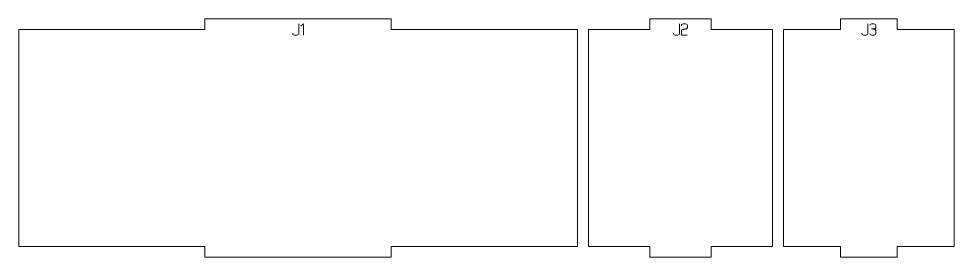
# Model space of a CAD drawing. Header units: centimetres. Extents: x -249 to 275, y -506 to 461.
# Drawn here: x -248.57 to -222.71, y -266.7 to -260.1 of the extents above; entities that cross this region are included whole.
import ezdxf

# ---------------------------------------------------------------- set-up
doc = ezdxf.new("R2010")
doc.units = ezdxf.units.CM
doc.header["$MEASUREMENT"] = 0
doc.layers.add('Capa 1', color=7, linetype='Continuous')

msp = doc.modelspace()

# ---------------------------------------------------------------- hatches: boundary and pattern name
at = {"layer": 'Capa 1', "true_color": 0x3e4095}
h = msp.add_hatch(color=175, dxfattribs=at)
edge = h.paths.add_edge_path()
edge.add_spline(control_points=[(-240.99765, -260.50015), (-240.99765, -260.50015), (-240.99765, -260.52262), (-240.99765, -260.52262), (-240.99765, -260.5324), (-240.98978, -260.54073), (-240.97403, -260.54761), (-240.95829, -260.55449), (-240.93864, -260.55793), (-240.9151, -260.55793), (-240.89156, -260.55793), (-240.87191, -260.55449), (-240.85617, -260.54761), (-240.84042, -260.54073), (-240.83255, -260.5324), (-240.83255, -260.52262), (-240.83255, -260.52262), (-240.83255, -260.24286), (-240.83255, -260.24286), (-240.83255, -260.24286), (-240.83255, -260.52262), (-240.83255, -260.52262), (-240.83255, -260.5324), (-240.84042, -260.54073), (-240.85617, -260.54761), (-240.87191, -260.55449), (-240.89156, -260.55793), (-240.9151, -260.55793), (-240.93864, -260.55793), (-240.95829, -260.55449), (-240.97403, -260.54761), (-240.98978, -260.54073), (-240.99765, -260.5324), (-240.99765, -260.52262), (-240.99765, -260.52262), (-240.99765, -260.50015), (-240.99765, -260.50015)], knot_values=[0, 0, 0, 0, 0.08333333, 0.08333333, 0.08333333, 0.16666667, 0.16666667, 0.16666667, 0.25, 0.25, 0.25, 0.33333333, 0.33333333, 0.33333333, 0.41666667, 0.41666667, 0.41666667, 0.5, 0.5, 0.5, 0.58333333, 0.58333333, 0.58333333, 0.66666667, 0.66666667, 0.66666667, 0.75, 0.75, 0.75, 0.83333333, 0.83333333, 0.83333333, 0.91666667, 0.91666667, 0.91666667, 1, 1, 1, 1], degree=3, periodic=1)
h = msp.add_hatch(color=175, dxfattribs=at)
edge = h.paths.add_edge_path()
edge.add_spline(control_points=[(-240.70139, -260.24103), (-240.70139, -260.24103), (-240.77752, -260.29377), (-240.77752, -260.29377), (-240.77752, -260.29377), (-240.70139, -260.24103), (-240.70139, -260.24103), (-240.70139, -260.24103), (-240.70139, -260.55793), (-240.70139, -260.55793), (-240.70139, -260.55793), (-240.70139, -260.24103), (-240.70139, -260.24103)], knot_values=[0, 0, 0, 0, 0.25, 0.25, 0.25, 0.5, 0.5, 0.5, 0.75, 0.75, 0.75, 1, 1, 1, 1], degree=3, periodic=1)
h = msp.add_hatch(color=175, dxfattribs=at)
edge = h.paths.add_edge_path()
edge.add_spline(control_points=[(-230.47091, -260.50015), (-230.47091, -260.50015), (-230.47091, -260.52262), (-230.47091, -260.52262), (-230.47091, -260.5324), (-230.46304, -260.54073), (-230.44729, -260.54761), (-230.43155, -260.55449), (-230.4119, -260.55793), (-230.38836, -260.55793), (-230.36482, -260.55793), (-230.34517, -260.55449), (-230.32943, -260.54761), (-230.31368, -260.54073), (-230.30581, -260.5324), (-230.30581, -260.52262), (-230.30581, -260.52262), (-230.30581, -260.24286), (-230.30581, -260.24286), (-230.30581, -260.24286), (-230.30581, -260.52262), (-230.30581, -260.52262), (-230.30581, -260.5324), (-230.31368, -260.54073), (-230.32943, -260.54761), (-230.34517, -260.55449), (-230.36482, -260.55793), (-230.38836, -260.55793), (-230.4119, -260.55793), (-230.43155, -260.55449), (-230.44729, -260.54761), (-230.46304, -260.54073), (-230.47091, -260.5324), (-230.47091, -260.52262), (-230.47091, -260.52262), (-230.47091, -260.50015), (-230.47091, -260.50015)], knot_values=[0, 0, 0, 0, 0.08333333, 0.08333333, 0.08333333, 0.16666667, 0.16666667, 0.16666667, 0.25, 0.25, 0.25, 0.33333333, 0.33333333, 0.33333333, 0.41666667, 0.41666667, 0.41666667, 0.5, 0.5, 0.5, 0.58333333, 0.58333333, 0.58333333, 0.66666667, 0.66666667, 0.66666667, 0.75, 0.75, 0.75, 0.83333333, 0.83333333, 0.83333333, 0.91666667, 0.91666667, 0.91666667, 1, 1, 1, 1], degree=3, periodic=1)
h = msp.add_hatch(color=175, dxfattribs=at)
edge = h.paths.add_edge_path()
edge.add_spline(control_points=[(-230.25124, -260.55793), (-230.25124, -260.55793), (-230.25124, -260.42539), (-230.25124, -260.42539), (-230.25032, -260.41347), (-230.23947, -260.4043), (-230.21868, -260.39788), (-230.21012, -260.39726), (-230.20194, -260.39627), (-230.19414, -260.39489), (-230.18635, -260.39352), (-230.17847, -260.39207), (-230.17052, -260.39054), (-230.15585, -260.38809), (-230.14461, -260.3861), (-230.13682, -260.38458), (-230.12902, -260.38305), (-230.12145, -260.38106), (-230.11411, -260.37861), (-230.09516, -260.37158), (-230.08568, -260.36256), (-230.08568, -260.35156), (-230.08568, -260.35156), (-230.08568, -260.2768), (-230.08568, -260.2768), (-230.08568, -260.26702), (-230.09355, -260.25869), (-230.1093, -260.25181), (-230.12504, -260.24493), (-230.14469, -260.24149), (-230.16823, -260.24149), (-230.19177, -260.24149), (-230.21142, -260.24493), (-230.22716, -260.25181), (-230.24291, -260.25869), (-230.25078, -260.26702), (-230.25078, -260.2768), (-230.25078, -260.2768), (-230.25078, -260.29927), (-230.25078, -260.29927), (-230.25078, -260.29927), (-230.25078, -260.2768), (-230.25078, -260.2768), (-230.25078, -260.26702), (-230.24291, -260.25869), (-230.22716, -260.25181), (-230.21142, -260.24493), (-230.19177, -260.24149), (-230.16823, -260.24149), (-230.14469, -260.24149), (-230.12504, -260.24493), (-230.1093, -260.25181), (-230.09355, -260.25869), (-230.08568, -260.26702), (-230.08568, -260.2768), (-230.08568, -260.2768), (-230.08568, -260.35156), (-230.08568, -260.35156), (-230.08568, -260.36256), (-230.09516, -260.37158), (-230.11411, -260.37861), (-230.12145, -260.38106), (-230.12902, -260.38305), (-230.13682, -260.38458), (-230.14461, -260.3861), (-230.15585, -260.38809), (-230.17052, -260.39054), (-230.17847, -260.39207), (-230.18635, -260.39352), (-230.19414, -260.39489), (-230.20194, -260.39627), (-230.21012, -260.39726), (-230.21868, -260.39788), (-230.23947, -260.4043), (-230.25032, -260.41347), (-230.25124, -260.42539), (-230.25124, -260.42539), (-230.25124, -260.55793), (-230.25124, -260.55793), (-230.25124, -260.55793), (-230.09439, -260.55793), (-230.09439, -260.55793), (-230.09439, -260.55793), (-230.25124, -260.55793), (-230.25124, -260.55793)], knot_values=[0, 0, 0, 0, 0.03571429, 0.03571429, 0.03571429, 0.07142857, 0.07142857, 0.07142857, 0.10714286, 0.10714286, 0.10714286, 0.14285714, 0.14285714, 0.14285714, 0.17857143, 0.17857143, 0.17857143, 0.21428571, 0.21428571, 0.21428571, 0.25, 0.25, 0.25, 0.28571429, 0.28571429, 0.28571429, 0.32142857, 0.32142857, 0.32142857, 0.35714286, 0.35714286, 0.35714286, 0.39285714, 0.39285714, 0.39285714, 0.42857143, 0.42857143, 0.42857143, 0.46428571, 0.46428571, 0.46428571, 0.5, 0.5, 0.5, 0.53571429, 0.53571429, 0.53571429, 0.57142857, 0.57142857, 0.57142857, 0.60714286, 0.60714286, 0.60714286, 0.64285714, 0.64285714, 0.64285714, 0.67857143, 0.67857143, 0.67857143, 0.71428571, 0.71428571, 0.71428571, 0.75, 0.75, 0.75, 0.78571429, 0.78571429, 0.78571429, 0.82142857, 0.82142857, 0.82142857, 0.85714286, 0.85714286, 0.85714286, 0.89285714, 0.89285714, 0.89285714, 0.92857143, 0.92857143, 0.92857143, 0.96428571, 0.96428571, 0.96428571, 1, 1, 1, 1], degree=3, periodic=1)
h = msp.add_hatch(color=175, dxfattribs=at)
edge = h.paths.add_edge_path()
edge.add_spline(control_points=[(-225.26213, -260.50015), (-225.26213, -260.50015), (-225.26213, -260.52262), (-225.26213, -260.52262), (-225.26213, -260.5324), (-225.25426, -260.54073), (-225.23851, -260.54761), (-225.22277, -260.55449), (-225.20312, -260.55793), (-225.17958, -260.55793), (-225.15604, -260.55793), (-225.13639, -260.55449), (-225.12065, -260.54761), (-225.1049, -260.54073), (-225.09703, -260.5324), (-225.09703, -260.52262), (-225.09703, -260.52262), (-225.09703, -260.24286), (-225.09703, -260.24286), (-225.09703, -260.24286), (-225.09703, -260.52262), (-225.09703, -260.52262), (-225.09703, -260.5324), (-225.1049, -260.54073), (-225.12065, -260.54761), (-225.13639, -260.55449), (-225.15604, -260.55793), (-225.17958, -260.55793), (-225.20312, -260.55793), (-225.22277, -260.55449), (-225.23851, -260.54761), (-225.25426, -260.54073), (-225.26213, -260.5324), (-225.26213, -260.52262), (-225.26213, -260.52262), (-225.26213, -260.50015), (-225.26213, -260.50015)], knot_values=[0, 0, 0, 0, 0.08333333, 0.08333333, 0.08333333, 0.16666667, 0.16666667, 0.16666667, 0.25, 0.25, 0.25, 0.33333333, 0.33333333, 0.33333333, 0.41666667, 0.41666667, 0.41666667, 0.5, 0.5, 0.5, 0.58333333, 0.58333333, 0.58333333, 0.66666667, 0.66666667, 0.66666667, 0.75, 0.75, 0.75, 0.83333333, 0.83333333, 0.83333333, 0.91666667, 0.91666667, 0.91666667, 1, 1, 1, 1], degree=3, periodic=1)
h = msp.add_hatch(color=175, dxfattribs=at)
edge = h.paths.add_edge_path()
edge.add_spline(control_points=[(-224.95945, -260.55793), (-224.98299, -260.55793), (-225.00264, -260.55449), (-225.01838, -260.54761), (-225.03413, -260.54073), (-225.042, -260.5324), (-225.042, -260.52262), (-225.042, -260.5324), (-225.03413, -260.54073), (-225.01838, -260.54761), (-225.00264, -260.55449), (-224.98299, -260.55793), (-224.95945, -260.55793), (-224.93591, -260.55793), (-224.91626, -260.55449), (-224.90052, -260.54761), (-224.88477, -260.54073), (-224.8769, -260.5324), (-224.8769, -260.52262), (-224.8769, -260.52262), (-224.8769, -260.41943), (-224.8769, -260.41943), (-224.8769, -260.41117), (-224.88256, -260.40399), (-224.89387, -260.39788), (-224.90518, -260.39176), (-224.93835, -260.38763), (-224.99339, -260.38549), (-224.93866, -260.38213), (-224.90579, -260.37815), (-224.89479, -260.37357), (-224.88378, -260.36898), (-224.87782, -260.36149), (-224.8769, -260.3511), (-224.8769, -260.3511), (-224.8769, -260.2768), (-224.8769, -260.2768), (-224.8769, -260.26702), (-224.88477, -260.25869), (-224.90052, -260.25181), (-224.91626, -260.24493), (-224.93591, -260.24149), (-224.95945, -260.24149), (-224.98299, -260.24149), (-225.00264, -260.24493), (-225.01838, -260.25181), (-225.03413, -260.25869), (-225.042, -260.26702), (-225.042, -260.2768), (-225.042, -260.26702), (-225.03413, -260.25869), (-225.01838, -260.25181), (-225.00264, -260.24493), (-224.98299, -260.24149), (-224.95945, -260.24149), (-224.93591, -260.24149), (-224.91626, -260.24493), (-224.90052, -260.25181), (-224.88477, -260.25869), (-224.8769, -260.26702), (-224.8769, -260.2768), (-224.8769, -260.2768), (-224.8769, -260.3511), (-224.8769, -260.3511), (-224.87782, -260.36149), (-224.88378, -260.36898), (-224.89479, -260.37357), (-224.90579, -260.37815), (-224.93866, -260.38213), (-224.99339, -260.38549), (-224.93835, -260.38763), (-224.90518, -260.39176), (-224.89387, -260.39788), (-224.88256, -260.40399), (-224.8769, -260.41117), (-224.8769, -260.41943), (-224.8769, -260.41943), (-224.8769, -260.52262), (-224.8769, -260.52262), (-224.8769, -260.5324), (-224.88477, -260.54073), (-224.90052, -260.54761), (-224.91626, -260.55449), (-224.93591, -260.55793), (-224.95945, -260.55793)], knot_values=[0, 0, 0, 0, 0.03571429, 0.03571429, 0.03571429, 0.07142857, 0.07142857, 0.07142857, 0.10714286, 0.10714286, 0.10714286, 0.14285714, 0.14285714, 0.14285714, 0.17857143, 0.17857143, 0.17857143, 0.21428571, 0.21428571, 0.21428571, 0.25, 0.25, 0.25, 0.28571429, 0.28571429, 0.28571429, 0.32142857, 0.32142857, 0.32142857, 0.35714286, 0.35714286, 0.35714286, 0.39285714, 0.39285714, 0.39285714, 0.42857143, 0.42857143, 0.42857143, 0.46428571, 0.46428571, 0.46428571, 0.5, 0.5, 0.5, 0.53571429, 0.53571429, 0.53571429, 0.57142857, 0.57142857, 0.57142857, 0.60714286, 0.60714286, 0.60714286, 0.64285714, 0.64285714, 0.64285714, 0.67857143, 0.67857143, 0.67857143, 0.71428571, 0.71428571, 0.71428571, 0.75, 0.75, 0.75, 0.78571429, 0.78571429, 0.78571429, 0.82142857, 0.82142857, 0.82142857, 0.85714286, 0.85714286, 0.85714286, 0.89285714, 0.89285714, 0.89285714, 0.92857143, 0.92857143, 0.92857143, 0.96428571, 0.96428571, 0.96428571, 1, 1, 1, 1], degree=3, periodic=1)

# ---------------------------------------------------------------- linework, layer by layer
at = {"layer": 'Capa 1', "color": 240, "lineweight": 9}
for points in [[(-248.5745, -260.40073), (-248.5745, -260.40073), (-248.5745, -266.40073), (-248.5745, -266.40073), (-248.5745, -266.40073), (-243.42451, -266.40073), (-243.42451, -266.40073), (-243.42451, -266.40073), (-243.42451, -266.70073), (-243.42451, -266.70073), (-243.42451, -266.70073), (-238.27453, -266.70073), (-238.27453, -266.70073), (-238.27453, -266.70073), (-238.27453, -266.40073), (-238.27453, -266.40073), (-238.27453, -266.40073), (-233.12454, -266.40073), (-233.12454, -266.40073), (-233.12454, -266.40073), (-233.12454, -260.40073), (-233.12454, -260.40073), (-233.12454, -260.40073), (-238.27453, -260.40073), (-238.27453, -260.40073), (-238.27453, -260.40073), (-238.27453, -260.10073), (-238.27453, -260.10073), (-238.27453, -260.10073), (-243.42451, -260.10073), (-243.42451, -260.10073), (-243.42451, -260.10073), (-243.42451, -260.40073), (-243.42451, -260.40073), (-243.42451, -260.40073), (-248.5745, -260.40073), (-248.5745, -260.40073)], [(-232.82454, -260.40073), (-232.82454, -260.40073), (-232.82454, -266.40073), (-232.82454, -266.40073), (-232.82454, -266.40073), (-231.12704, -266.40073), (-231.12704, -266.40073), (-231.12704, -266.40073), (-231.12704, -266.70073), (-231.12704, -266.70073), (-231.12704, -266.70073), (-229.42955, -266.70073), (-229.42955, -266.70073), (-229.42955, -266.70073), (-229.42955, -266.40073), (-229.42955, -266.40073), (-229.42955, -266.40073), (-227.73205, -266.40073), (-227.73205, -266.40073), (-227.73205, -266.40073), (-227.73205, -260.40073), (-227.73205, -260.40073), (-227.73205, -260.40073), (-229.42955, -260.40073), (-229.42955, -260.40073), (-229.42955, -260.40073), (-229.42955, -260.10073), (-229.42955, -260.10073), (-229.42955, -260.10073), (-231.12704, -260.10073), (-231.12704, -260.10073), (-231.12704, -260.10073), (-231.12704, -260.40073), (-231.12704, -260.40073), (-231.12704, -260.40073), (-232.82454, -260.40073), (-232.82454, -260.40073)], [(-227.43205, -260.40073), (-227.43205, -260.40073), (-227.43205, -266.40073), (-227.43205, -266.40073), (-227.43205, -266.40073), (-225.85703, -266.40073), (-225.85703, -266.40073), (-225.85703, -266.40073), (-225.85703, -266.70073), (-225.85703, -266.70073), (-225.85703, -266.70073), (-224.282, -266.70073), (-224.282, -266.70073), (-224.282, -266.70073), (-224.282, -266.40073), (-224.282, -266.40073), (-224.282, -266.40073), (-222.70698, -266.40073), (-222.70698, -266.40073), (-222.70698, -266.40073), (-222.70698, -260.40073), (-222.70698, -260.40073), (-222.70698, -260.40073), (-224.282, -260.40073), (-224.282, -260.40073), (-224.282, -260.40073), (-224.282, -260.10073), (-224.282, -260.10073), (-224.282, -260.10073), (-225.85703, -260.10073), (-225.85703, -260.10073), (-225.85703, -260.10073), (-225.85703, -260.40073), (-225.85703, -260.40073), (-225.85703, -260.40073), (-227.43205, -260.40073), (-227.43205, -260.40073)]]:
    msp.add_open_spline(points, degree=3, knots=[0, 0, 0, 0, 0.08333333, 0.08333333, 0.08333333, 0.16666667, 0.16666667, 0.16666667, 0.25, 0.25, 0.25, 0.33333333, 0.33333333, 0.33333333, 0.41666667, 0.41666667, 0.41666667, 0.5, 0.5, 0.5, 0.58333333, 0.58333333, 0.58333333, 0.66666667, 0.66666667, 0.66666667, 0.75, 0.75, 0.75, 0.83333333, 0.83333333, 0.83333333, 0.91666667, 0.91666667, 0.91666667, 1, 1, 1, 1], dxfattribs=at)
at = {"layer": 'Capa 1', "color": 114, "lineweight": 9}
for points, knots in [([(-240.99765, -260.50015), (-240.99765, -260.50015), (-240.99765, -260.52262), (-240.99765, -260.52262), (-240.99765, -260.5324), (-240.98978, -260.54073), (-240.97403, -260.54761), (-240.95829, -260.55449), (-240.93864, -260.55793), (-240.9151, -260.55793), (-240.89156, -260.55793), (-240.87191, -260.55449), (-240.85617, -260.54761), (-240.84042, -260.54073), (-240.83255, -260.5324), (-240.83255, -260.52262), (-240.83255, -260.52262), (-240.83255, -260.24286), (-240.83255, -260.24286), (-240.83255, -260.24286), (-240.83255, -260.52262), (-240.83255, -260.52262), (-240.83255, -260.5324), (-240.84042, -260.54073), (-240.85617, -260.54761), (-240.87191, -260.55449), (-240.89156, -260.55793), (-240.9151, -260.55793), (-240.93864, -260.55793), (-240.95829, -260.55449), (-240.97403, -260.54761), (-240.98978, -260.54073), (-240.99765, -260.5324), (-240.99765, -260.52262), (-240.99765, -260.52262), (-240.99765, -260.50015), (-240.99765, -260.50015)], [0, 0, 0, 0, 0.08333333, 0.08333333, 0.08333333, 0.16666667, 0.16666667, 0.16666667, 0.25, 0.25, 0.25, 0.33333333, 0.33333333, 0.33333333, 0.41666667, 0.41666667, 0.41666667, 0.5, 0.5, 0.5, 0.58333333, 0.58333333, 0.58333333, 0.66666667, 0.66666667, 0.66666667, 0.75, 0.75, 0.75, 0.83333333, 0.83333333, 0.83333333, 0.91666667, 0.91666667, 0.91666667, 1, 1, 1, 1]), ([(-240.70139, -260.24103), (-240.70139, -260.24103), (-240.77752, -260.29377), (-240.77752, -260.29377), (-240.77752, -260.29377), (-240.70139, -260.24103), (-240.70139, -260.24103), (-240.70139, -260.24103), (-240.70139, -260.55793), (-240.70139, -260.55793), (-240.70139, -260.55793), (-240.70139, -260.24103), (-240.70139, -260.24103)], [0, 0, 0, 0, 0.25, 0.25, 0.25, 0.5, 0.5, 0.5, 0.75, 0.75, 0.75, 1, 1, 1, 1]), ([(-230.47091, -260.50015), (-230.47091, -260.50015), (-230.47091, -260.52262), (-230.47091, -260.52262), (-230.47091, -260.5324), (-230.46304, -260.54073), (-230.44729, -260.54761), (-230.43155, -260.55449), (-230.4119, -260.55793), (-230.38836, -260.55793), (-230.36482, -260.55793), (-230.34517, -260.55449), (-230.32943, -260.54761), (-230.31368, -260.54073), (-230.30581, -260.5324), (-230.30581, -260.52262), (-230.30581, -260.52262), (-230.30581, -260.24286), (-230.30581, -260.24286), (-230.30581, -260.24286), (-230.30581, -260.52262), (-230.30581, -260.52262), (-230.30581, -260.5324), (-230.31368, -260.54073), (-230.32943, -260.54761), (-230.34517, -260.55449), (-230.36482, -260.55793), (-230.38836, -260.55793), (-230.4119, -260.55793), (-230.43155, -260.55449), (-230.44729, -260.54761), (-230.46304, -260.54073), (-230.47091, -260.5324), (-230.47091, -260.52262), (-230.47091, -260.52262), (-230.47091, -260.50015), (-230.47091, -260.50015)], [0, 0, 0, 0, 0.08333333, 0.08333333, 0.08333333, 0.16666667, 0.16666667, 0.16666667, 0.25, 0.25, 0.25, 0.33333333, 0.33333333, 0.33333333, 0.41666667, 0.41666667, 0.41666667, 0.5, 0.5, 0.5, 0.58333333, 0.58333333, 0.58333333, 0.66666667, 0.66666667, 0.66666667, 0.75, 0.75, 0.75, 0.83333333, 0.83333333, 0.83333333, 0.91666667, 0.91666667, 0.91666667, 1, 1, 1, 1]), ([(-230.25124, -260.55793), (-230.25124, -260.55793), (-230.25124, -260.42539), (-230.25124, -260.42539), (-230.25032, -260.41347), (-230.23947, -260.4043), (-230.21868, -260.39788), (-230.21012, -260.39726), (-230.20194, -260.39627), (-230.19414, -260.39489), (-230.18635, -260.39352), (-230.17847, -260.39207), (-230.17052, -260.39054), (-230.15585, -260.38809), (-230.14461, -260.3861), (-230.13682, -260.38458), (-230.12902, -260.38305), (-230.12145, -260.38106), (-230.11411, -260.37861), (-230.09516, -260.37158), (-230.08568, -260.36256), (-230.08568, -260.35156), (-230.08568, -260.35156), (-230.08568, -260.2768), (-230.08568, -260.2768), (-230.08568, -260.26702), (-230.09355, -260.25869), (-230.1093, -260.25181), (-230.12504, -260.24493), (-230.14469, -260.24149), (-230.16823, -260.24149), (-230.19177, -260.24149), (-230.21142, -260.24493), (-230.22716, -260.25181), (-230.24291, -260.25869), (-230.25078, -260.26702), (-230.25078, -260.2768), (-230.25078, -260.2768), (-230.25078, -260.29927), (-230.25078, -260.29927), (-230.25078, -260.29927), (-230.25078, -260.2768), (-230.25078, -260.2768), (-230.25078, -260.26702), (-230.24291, -260.25869), (-230.22716, -260.25181), (-230.21142, -260.24493), (-230.19177, -260.24149), (-230.16823, -260.24149), (-230.14469, -260.24149), (-230.12504, -260.24493), (-230.1093, -260.25181), (-230.09355, -260.25869), (-230.08568, -260.26702), (-230.08568, -260.2768), (-230.08568, -260.2768), (-230.08568, -260.35156), (-230.08568, -260.35156), (-230.08568, -260.36256), (-230.09516, -260.37158), (-230.11411, -260.37861), (-230.12145, -260.38106), (-230.12902, -260.38305), (-230.13682, -260.38458), (-230.14461, -260.3861), (-230.15585, -260.38809), (-230.17052, -260.39054), (-230.17847, -260.39207), (-230.18635, -260.39352), (-230.19414, -260.39489), (-230.20194, -260.39627), (-230.21012, -260.39726), (-230.21868, -260.39788), (-230.23947, -260.4043), (-230.25032, -260.41347), (-230.25124, -260.42539), (-230.25124, -260.42539), (-230.25124, -260.55793), (-230.25124, -260.55793), (-230.25124, -260.55793), (-230.09439, -260.55793), (-230.09439, -260.55793), (-230.09439, -260.55793), (-230.25124, -260.55793), (-230.25124, -260.55793)], [0, 0, 0, 0, 0.03571429, 0.03571429, 0.03571429, 0.07142857, 0.07142857, 0.07142857, 0.10714286, 0.10714286, 0.10714286, 0.14285714, 0.14285714, 0.14285714, 0.17857143, 0.17857143, 0.17857143, 0.21428571, 0.21428571, 0.21428571, 0.25, 0.25, 0.25, 0.28571429, 0.28571429, 0.28571429, 0.32142857, 0.32142857, 0.32142857, 0.35714286, 0.35714286, 0.35714286, 0.39285714, 0.39285714, 0.39285714, 0.42857143, 0.42857143, 0.42857143, 0.46428571, 0.46428571, 0.46428571, 0.5, 0.5, 0.5, 0.53571429, 0.53571429, 0.53571429, 0.57142857, 0.57142857, 0.57142857, 0.60714286, 0.60714286, 0.60714286, 0.64285714, 0.64285714, 0.64285714, 0.67857143, 0.67857143, 0.67857143, 0.71428571, 0.71428571, 0.71428571, 0.75, 0.75, 0.75, 0.78571429, 0.78571429, 0.78571429, 0.82142857, 0.82142857, 0.82142857, 0.85714286, 0.85714286, 0.85714286, 0.89285714, 0.89285714, 0.89285714, 0.92857143, 0.92857143, 0.92857143, 0.96428571, 0.96428571, 0.96428571, 1, 1, 1, 1]), ([(-225.26213, -260.50015), (-225.26213, -260.50015), (-225.26213, -260.52262), (-225.26213, -260.52262), (-225.26213, -260.5324), (-225.25426, -260.54073), (-225.23851, -260.54761), (-225.22277, -260.55449), (-225.20312, -260.55793), (-225.17958, -260.55793), (-225.15604, -260.55793), (-225.13639, -260.55449), (-225.12065, -260.54761), (-225.1049, -260.54073), (-225.09703, -260.5324), (-225.09703, -260.52262), (-225.09703, -260.52262), (-225.09703, -260.24286), (-225.09703, -260.24286), (-225.09703, -260.24286), (-225.09703, -260.52262), (-225.09703, -260.52262), (-225.09703, -260.5324), (-225.1049, -260.54073), (-225.12065, -260.54761), (-225.13639, -260.55449), (-225.15604, -260.55793), (-225.17958, -260.55793), (-225.20312, -260.55793), (-225.22277, -260.55449), (-225.23851, -260.54761), (-225.25426, -260.54073), (-225.26213, -260.5324), (-225.26213, -260.52262), (-225.26213, -260.52262), (-225.26213, -260.50015), (-225.26213, -260.50015)], [0, 0, 0, 0, 0.08333333, 0.08333333, 0.08333333, 0.16666667, 0.16666667, 0.16666667, 0.25, 0.25, 0.25, 0.33333333, 0.33333333, 0.33333333, 0.41666667, 0.41666667, 0.41666667, 0.5, 0.5, 0.5, 0.58333333, 0.58333333, 0.58333333, 0.66666667, 0.66666667, 0.66666667, 0.75, 0.75, 0.75, 0.83333333, 0.83333333, 0.83333333, 0.91666667, 0.91666667, 0.91666667, 1, 1, 1, 1]), ([(-224.95945, -260.55793), (-224.98299, -260.55793), (-225.00264, -260.55449), (-225.01838, -260.54761), (-225.03413, -260.54073), (-225.042, -260.5324), (-225.042, -260.52262), (-225.042, -260.5324), (-225.03413, -260.54073), (-225.01838, -260.54761), (-225.00264, -260.55449), (-224.98299, -260.55793), (-224.95945, -260.55793), (-224.93591, -260.55793), (-224.91626, -260.55449), (-224.90052, -260.54761), (-224.88477, -260.54073), (-224.8769, -260.5324), (-224.8769, -260.52262), (-224.8769, -260.52262), (-224.8769, -260.41943), (-224.8769, -260.41943), (-224.8769, -260.41117), (-224.88256, -260.40399), (-224.89387, -260.39788), (-224.90518, -260.39176), (-224.93835, -260.38763), (-224.99339, -260.38549), (-224.93866, -260.38213), (-224.90579, -260.37815), (-224.89479, -260.37357), (-224.88378, -260.36898), (-224.87782, -260.36149), (-224.8769, -260.3511), (-224.8769, -260.3511), (-224.8769, -260.2768), (-224.8769, -260.2768), (-224.8769, -260.26702), (-224.88477, -260.25869), (-224.90052, -260.25181), (-224.91626, -260.24493), (-224.93591, -260.24149), (-224.95945, -260.24149), (-224.98299, -260.24149), (-225.00264, -260.24493), (-225.01838, -260.25181), (-225.03413, -260.25869), (-225.042, -260.26702), (-225.042, -260.2768), (-225.042, -260.26702), (-225.03413, -260.25869), (-225.01838, -260.25181), (-225.00264, -260.24493), (-224.98299, -260.24149), (-224.95945, -260.24149), (-224.93591, -260.24149), (-224.91626, -260.24493), (-224.90052, -260.25181), (-224.88477, -260.25869), (-224.8769, -260.26702), (-224.8769, -260.2768), (-224.8769, -260.2768), (-224.8769, -260.3511), (-224.8769, -260.3511), (-224.87782, -260.36149), (-224.88378, -260.36898), (-224.89479, -260.37357), (-224.90579, -260.37815), (-224.93866, -260.38213), (-224.99339, -260.38549), (-224.93835, -260.38763), (-224.90518, -260.39176), (-224.89387, -260.39788), (-224.88256, -260.40399), (-224.8769, -260.41117), (-224.8769, -260.41943), (-224.8769, -260.41943), (-224.8769, -260.52262), (-224.8769, -260.52262), (-224.8769, -260.5324), (-224.88477, -260.54073), (-224.90052, -260.54761), (-224.91626, -260.55449), (-224.93591, -260.55793), (-224.95945, -260.55793)], [0, 0, 0, 0, 0.03571429, 0.03571429, 0.03571429, 0.07142857, 0.07142857, 0.07142857, 0.10714286, 0.10714286, 0.10714286, 0.14285714, 0.14285714, 0.14285714, 0.17857143, 0.17857143, 0.17857143, 0.21428571, 0.21428571, 0.21428571, 0.25, 0.25, 0.25, 0.28571429, 0.28571429, 0.28571429, 0.32142857, 0.32142857, 0.32142857, 0.35714286, 0.35714286, 0.35714286, 0.39285714, 0.39285714, 0.39285714, 0.42857143, 0.42857143, 0.42857143, 0.46428571, 0.46428571, 0.46428571, 0.5, 0.5, 0.5, 0.53571429, 0.53571429, 0.53571429, 0.57142857, 0.57142857, 0.57142857, 0.60714286, 0.60714286, 0.60714286, 0.64285714, 0.64285714, 0.64285714, 0.67857143, 0.67857143, 0.67857143, 0.71428571, 0.71428571, 0.71428571, 0.75, 0.75, 0.75, 0.78571429, 0.78571429, 0.78571429, 0.82142857, 0.82142857, 0.82142857, 0.85714286, 0.85714286, 0.85714286, 0.89285714, 0.89285714, 0.89285714, 0.92857143, 0.92857143, 0.92857143, 0.96428571, 0.96428571, 0.96428571, 1, 1, 1, 1])]:
    msp.add_open_spline(points, degree=3, knots=knots, dxfattribs=at)

doc.saveas('drawing.dxf')
